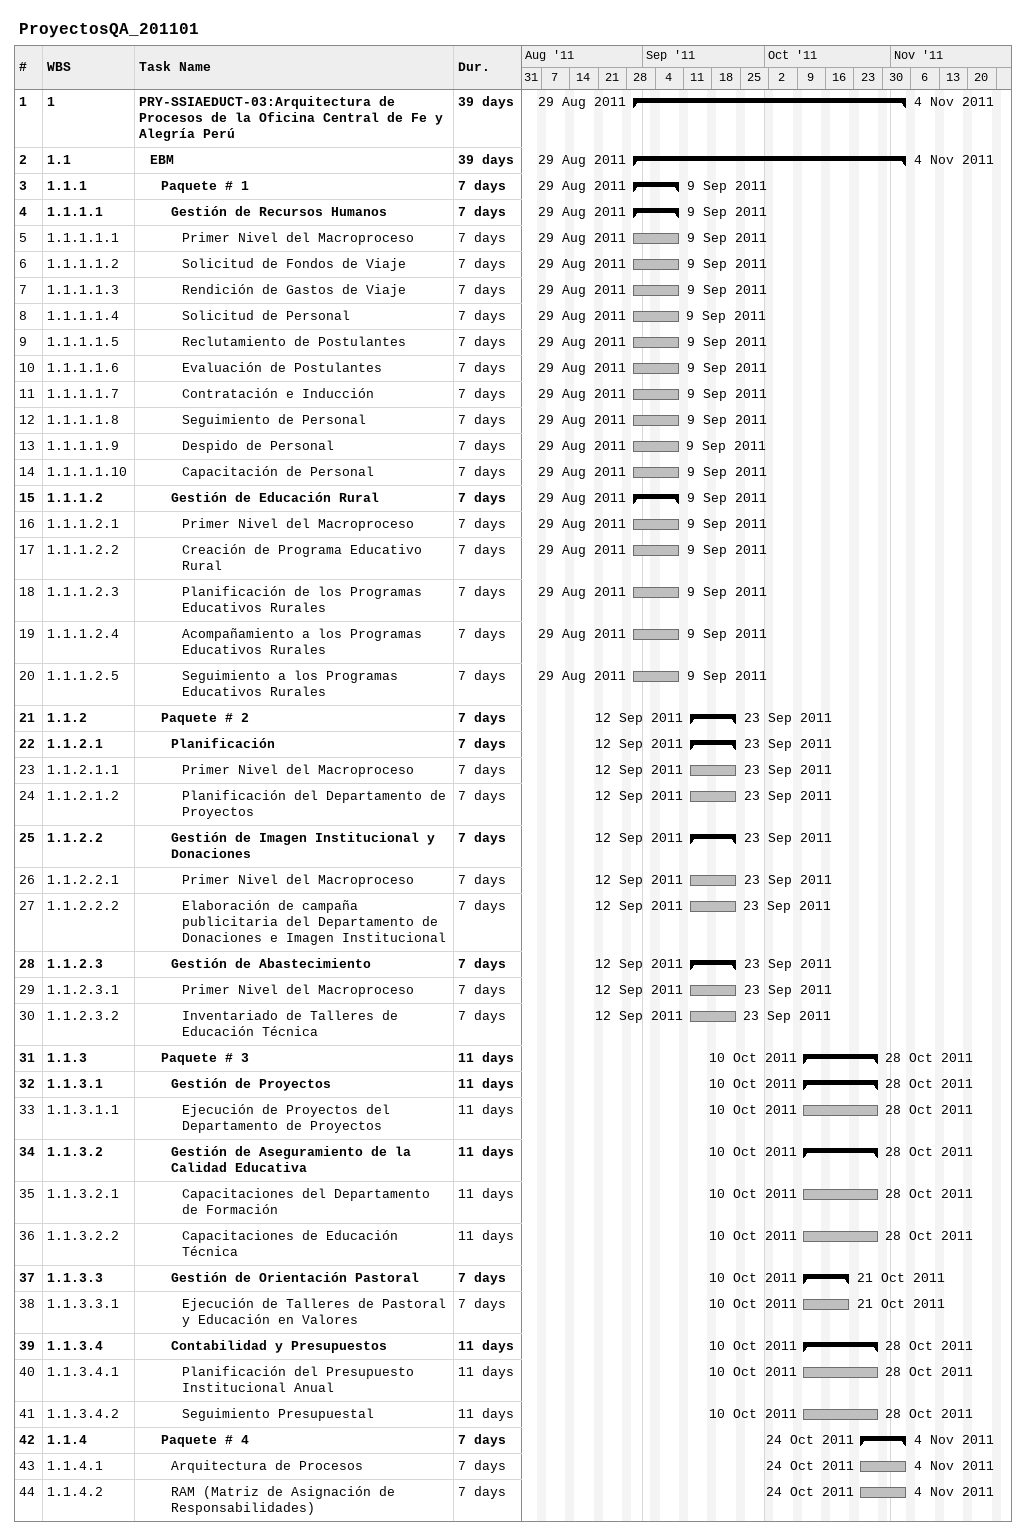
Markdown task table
ProyectosQA_201101

| ID | WBS | Task | Duration | Start | Finish |
|---|---|---|---|---|---|
| 1 | 1 | **PRY-SSIAEDUCT-03:Arquitectura de Procesos de la Oficina Central de Fe y Alegría Perú** | 39d | 2011-08-29 | 2011-11-04 |
| 2 | 1.1 | **EBM** | 39d | 2011-08-29 | 2011-11-04 |
| 3 | 1.1.1 | **Paquete # 1** | 7d | 2011-08-29 | 2011-09-09 |
| 4 | 1.1.1.1 | **Gestión de Recursos Humanos** | 7d | 2011-08-29 | 2011-09-09 |
| 5 | 1.1.1.1.1 | Primer Nivel del Macroproceso | 7d | 2011-08-29 | 2011-09-09 |
| 6 | 1.1.1.1.2 | Solicitud de Fondos de Viaje | 7d | 2011-08-29 | 2011-09-09 |
| 7 | 1.1.1.1.3 | Rendición de Gastos de Viaje | 7d | 2011-08-29 | 2011-09-09 |
| 8 | 1.1.1.1.4 | Solicitud de Personal | 7d | 2011-08-29 | 2011-09-09 |
| 9 | 1.1.1.1.5 | Reclutamiento de Postulantes | 7d | 2011-08-29 | 2011-09-09 |
| 10 | 1.1.1.1.6 | Evaluación de Postulantes | 7d | 2011-08-29 | 2011-09-09 |
| 11 | 1.1.1.1.7 | Contratación e Inducción | 7d | 2011-08-29 | 2011-09-09 |
| 12 | 1.1.1.1.8 | Seguimiento de Personal | 7d | 2011-08-29 | 2011-09-09 |
| 13 | 1.1.1.1.9 | Despido de Personal | 7d | 2011-08-29 | 2011-09-09 |
| 14 | 1.1.1.1.10 | Capacitación de Personal | 7d | 2011-08-29 | 2011-09-09 |
| 15 | 1.1.1.2 | **Gestión de Educación Rural** | 7d | 2011-08-29 | 2011-09-09 |
| 16 | 1.1.1.2.1 | Primer Nivel del Macroproceso | 7d | 2011-08-29 | 2011-09-09 |
| 17 | 1.1.1.2.2 | Creación de Programa Educativo Rural | 7d | 2011-08-29 | 2011-09-09 |
| 18 | 1.1.1.2.3 | Planificación de los Programas Educativos Rurales | 7d | 2011-08-29 | 2011-09-09 |
| 19 | 1.1.1.2.4 | Acompañamiento a los Programas Educativos Rurales | 7d | 2011-08-29 | 2011-09-09 |
| 20 | 1.1.1.2.5 | Seguimiento a los Programas Educativos Rurales | 7d | 2011-08-29 | 2011-09-09 |
| 21 | 1.1.2 | **Paquete # 2** | 7d | 2011-09-12 | 2011-09-23 |
| 22 | 1.1.2.1 | **Planificación** | 7d | 2011-09-12 | 2011-09-23 |
| 23 | 1.1.2.1.1 | Primer Nivel del Macroproceso | 7d | 2011-09-12 | 2011-09-23 |
| 24 | 1.1.2.1.2 | Planificación del Departamento de Proyectos | 7d | 2011-09-12 | 2011-09-23 |
| 25 | 1.1.2.2 | **Gestión de Imagen Institucional y Donaciones** | 7d | 2011-09-12 | 2011-09-23 |
| 26 | 1.1.2.2.1 | Primer Nivel del Macroproceso | 7d | 2011-09-12 | 2011-09-23 |
| 27 | 1.1.2.2.2 | Elaboración de campaña publicitaria del Departamento de Donaciones e Imagen Institucional | 7d | 2011-09-12 | 2011-09-23 |
| 28 | 1.1.2.3 | **Gestión de Abastecimiento** | 7d | 2011-09-12 | 2011-09-23 |
| 29 | 1.1.2.3.1 | Primer Nivel del Macroproceso | 7d | 2011-09-12 | 2011-09-23 |
| 30 | 1.1.2.3.2 | Inventariado de Talleres de Educación Técnica | 7d | 2011-09-12 | 2011-09-23 |
| 31 | 1.1.3 | **Paquete # 3** | 11d | 2011-10-10 | 2011-10-28 |
| 32 | 1.1.3.1 | **Gestión de Proyectos** | 11d | 2011-10-10 | 2011-10-28 |
| 33 | 1.1.3.1.1 | Ejecución de Proyectos del Departamento de Proyectos | 11d | 2011-10-10 | 2011-10-28 |
| 34 | 1.1.3.2 | **Gestión de Aseguramiento de la Calidad Educativa** | 11d | 2011-10-10 | 2011-10-28 |
| 35 | 1.1.3.2.1 | Capacitaciones del Departamento de Formación | 11d | 2011-10-10 | 2011-10-28 |
| 36 | 1.1.3.2.2 | Capacitaciones de Educación Técnica | 11d | 2011-10-10 | 2011-10-28 |
| 37 | 1.1.3.3 | **Gestión de Orientación Pastoral** | 7d | 2011-10-10 | 2011-10-21 |
| 38 | 1.1.3.3.1 | Ejecución de Talleres de Pastoral y Educación en Valores | 7d | 2011-10-10 | 2011-10-21 |
| 39 | 1.1.3.4 | **Contabilidad y Presupuestos** | 11d | 2011-10-10 | 2011-10-28 |
| 40 | 1.1.3.4.1 | Planificación del Presupuesto Institucional Anual | 11d | 2011-10-10 | 2011-10-28 |
| 41 | 1.1.3.4.2 | Seguimiento Presupuestal | 11d | 2011-10-10 | 2011-10-28 |
| 42 | 1.1.4 | **Paquete # 4** | 7d | 2011-10-24 | 2011-11-04 |
| 43 | 1.1.4.1 | Arquitectura de Procesos | 7d | 2011-10-24 | 2011-11-04 |
| 44 | 1.1.4.2 | RAM (Matriz de Asignación de Responsabilidades) | 7d | 2011-10-24 | 2011-11-04 |
